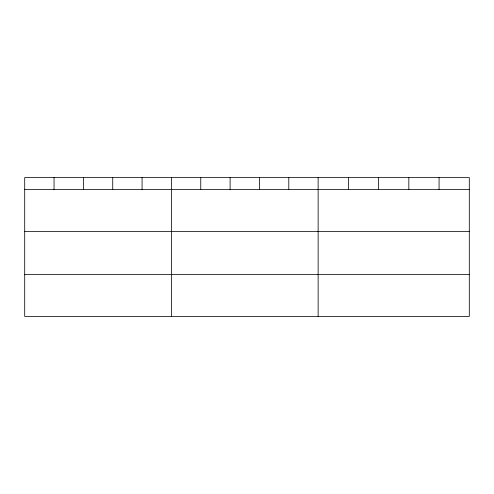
<?xml version="1.0" encoding="UTF-8"?>
<svg xmlns="http://www.w3.org/2000/svg" width="494" height="494" viewBox="0 0 494 494"><rect width="100%" height="100%" fill="white"/><g stroke="black" fill="none" stroke-linecap="round" stroke-linejoin="round"><path stroke-width="0.74" d="M469.3 189.597L469.3 316.401L24.7 316.401L24.7 177.599L469.3 177.599L469.3 189.597L24.7 189.597M24.7 231.439L469.3 231.439M24.7 274.553L469.3 274.553M439.067 177.599L439.067 189.597M408.834 177.599L408.834 189.597M378.602 177.599L378.602 189.597M348.369 177.599L348.369 189.597M318.136 177.599L318.136 316.401M288.792 177.599L288.792 189.597M259.449 177.599L259.449 189.597M230.105 177.599L230.105 189.597M200.762 177.599L200.762 189.597M171.418 177.599L171.418 316.401M142.074 177.599L142.074 189.597M112.731 177.599L112.731 189.597M83.387 177.599L83.387 189.597M54.044 177.599L54.044 189.597"/></g></svg>
